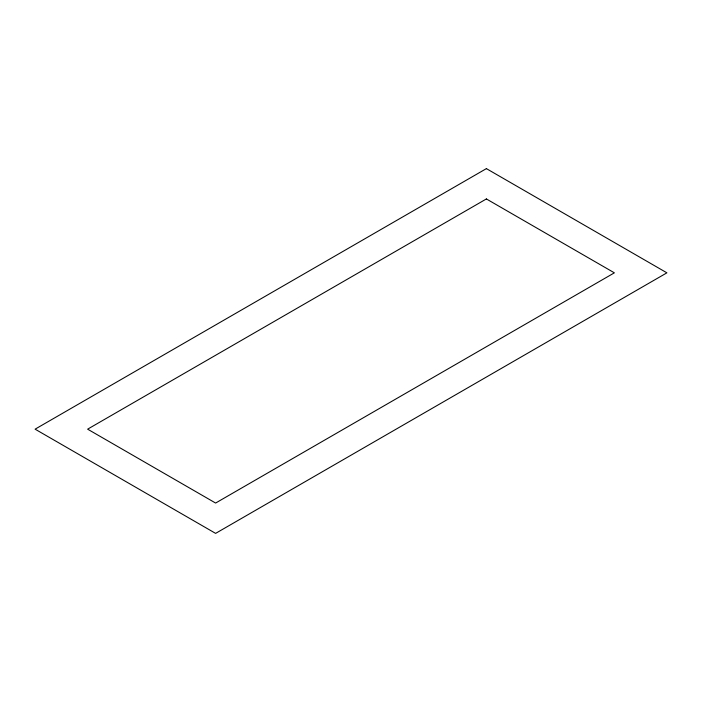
<?xml version="1.0" encoding="UTF-8"?>
<svg xmlns="http://www.w3.org/2000/svg" width="702" height="702" viewBox="0 0 702 702"><rect width="100%" height="100%" fill="white"/><g stroke="black" fill="none" stroke-linecap="round" stroke-linejoin="round"><path stroke-width="1.05" d="M486.389 168.62L35.1 429.168L215.611 533.38L666.9 272.832L486.389 168.62M486.389 198.947L87.627 429.168L215.611 503.053L614.373 272.832L486.389 198.947"/></g></svg>
